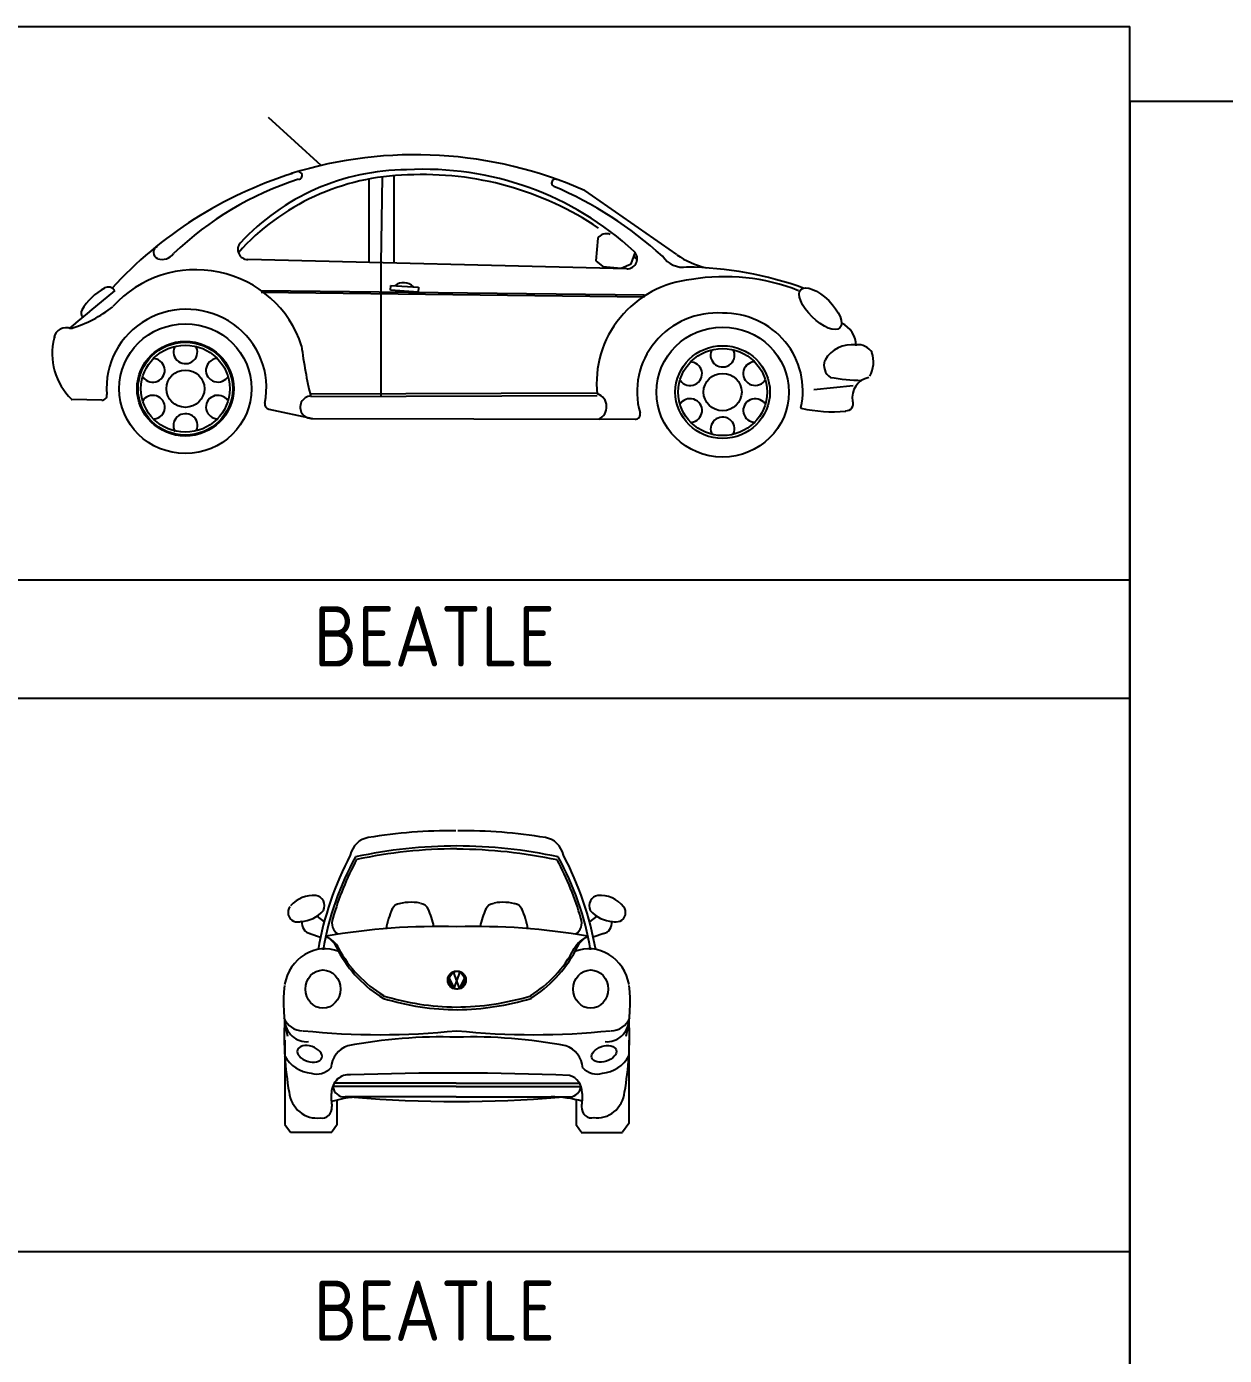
# Model space of a CAD drawing. Header units: millimetres. Extents: x 2198.5 to 2287.8, y 1208.8 to 1298.1.
# Drawn here: x 2243.37 to 2249.33, y 1291.24 to 1297.85 of the extents above; entities that cross this region are included whole.
import ezdxf

# ---------------------------------------------------------------- set-up
doc = ezdxf.new("R2010")
doc.units = ezdxf.units.MM
doc.layers.add('2', color=7, linetype='Continuous')
doc.layers.add('FACHADA', color=7, linetype='Continuous')
doc.styles.add('ARCHQUICK', font='ARCHQUIK.SHX')

# ---------------------------------------------------------------- blocks, each defined once
blk = doc.blocks.new('A$C78803F5D')
at = {"layer": 'FACHADA'}
for p, q in [((-0.6649, 0.6644), (-0.9269, 0.9038)), ((-0.3618, 0.6074), (-0.3673, 0.176)), ((-0.3016, 0.1825), (-0.3016, 0.6138)), ((-0.4267, 0.1825), (-0.4267, 0.5929)), ((0.6459, 0.5403), (1.1038, 0.2209)), ((0.7113, 0.302), (0.7018, 0.1905)), ((0.8785, 0.1757), (0.8974, 0.2303)), ((0.8556, 0.1506), (-1.0297, 0.1961)), ((-0.3673, 0.1803), (-0.3673, -0.4796)), ((0.7018, 0.1905), (0.7365, 0.1618)), ((0.7365, 0.1618), (0.8274, 0.1534)), ((0.8274, 0.1534), (0.8785, 0.1757)), ((-0.3195, 0.0437), (-0.3179, 0.0678)), ((-0.3179, 0.0678), (-0.1809, 0.059)), ((0.9435, 0.0191), (-0.9626, 0.0415)), ((0.9435, 0.0099), (-0.9626, 0.0323)), ((-0.1825, 0.0349), (-0.3195, 0.0437)), ((-0.1809, 0.059), (-0.1825, 0.0349)), ((1.9819, -0.4318), (1.7858, -0.4515)), ((-1.7567, -0.5029), (-1.9056, -0.4992)), ((-0.7195, -0.4722), (0.7066, -0.4666)), ((-0.7162, -0.4852), (0.7088, -0.4796)), ((-0.9255, -0.5475), (-0.7087, -0.594)), ((-0.7071, -0.594), (0.8973, -0.5983))]:
    blk.add_line(p, q, dxfattribs=at)
for centre, major_axis, ratio, start_param, end_param in [((-0.1964, -1.2922), (-2.0512, 0), 0.979816, 4.289246, 5.018114), ((-0.1538, -0.8431), (-1.5193, 0), 0.979816, 3.952987, 4.768964), ((-0.1788, -1.2895), (2.0521, 0), 0.979816, 1.882472, 2.410695), ((-0.2577, -0.9289), (1.6413, 0), 0.979816, 1.893208, 2.34069), ((-0.2083, -0.5118), (1.1526, 0), 0.979816, 1.594003, 2.42434), ((-0.2312, -0.4591), (1.125, 0), 0.979816, 1.578345, 2.407685), ((-0.7795, 0.6143), (-0.0201, 0), 0.979816, 1.654136, 5.096888), ((-0.158, -0.8906), (1.5408, 0), 0.979816, 0.96791, 1.620842), ((0.5009, 0.5782), (-0.019, 0), 0.979816, 4.120518, 7.544177), ((-0.2767, -1.1659), (1.9226, 0), 0.979816, 0.82153, 1.159176), ((0.7532, 0.2773), (0.0488, 0), 0.979816, 1.147341, 2.598531), ((-1.0284, 0.246), (0.051, 0), 0.979816, 2.416257, 4.687756), ((-1.4656, 0.2325), (-0.0339, 0), 0.979816, -1.085237, 1.145864), ((-1.4565, 0.2647), (-0.0689, 0), 0.979816, 1.257664, 2.526951), ((0.8568, 0.2005), (-0.051, 0), 0.979816, 1.546163, 3.946345), ((-0.1282, -0.8286), (1.4719, 0), 0.979816, 0.790102, 0.80588), ((1.1352, 0.2739), (-0.1178, 0), 0.979816, 0.538872, 1.753237), ((1.3565, 0.5738), (-0.4403, 0), 0.979816, 0.960567, 1.329096), ((-1.288, -0.394), (-0.5508, 0), 0.979816, 3.444423, 5.560159), ((1.1301, -1.5647), (-1.7595, 0), 0.979816, 4.358948, 4.698903), ((-0.2545, 0.0139), (-0.069, 0), 0.979816, 3.913057, 5.399926), ((1.2345, -0.4176), (0.5288, 0), 0.979816, 1.677521, 3.250631), ((1.3431, -0.8536), (-0.9847, 0), 0.979816, 4.330031, 4.880685), ((1.8192, -0.0482), (-0.0972, 0.0951), 0.423271, -0.010516, 6.272669), ((4.3476, -7.1831), (-9.531, 0), 0.979816, -0.884624, -0.853899), ((-1.5869, -0.213), (0.3141, 0), 0.979816, 2.090452, 2.600939), ((-1.7252, 0.0249), (-0.0358, 0), 0.979816, 3.591865, 5.253173), ((-2.1074, 0.4648), (-0.6547, 0), 0.979816, 1.879076, 2.240798), ((-1.8328, -0.0686), (-0.0267, 0), 0.979816, -0.501935, 0.785961), ((-1.3347, -0.4404), (-0.3976, 0), 0.979816, 2.940922, 6.373773), ((1.3072, -0.4611), (-0.4001, 0), 0.979816, 4.6486, 6.553885), ((1.3377, -0.4559), (0.394, 0), 0.979816, -0.220283, 1.58343), ((1.8738, -0.2303), (-0.123, 0), 0.979816, 3.118392, 4.288367), ((-1.6749, -0.2714), (-0.3282, 0), 0.979816, -0.240691, 0.783809), ((-1.9915, -0.1908), (-0.00223, 0), 0.979816, -0.180925, 3.322518), ((-1.9348, -0.201), (0.0598, 0), 0.979816, 1.149231, 2.960667), ((-1.3405, -0.2628), (0.0598, 0), 0.979816, 2.722816, 6.819381), ((1.6027, 0.0491), (2.3825, 0), 0.979816, 3.262779, 3.37256), ((1.3326, -0.2796), (0.0598, 0), 0.979816, 2.722816, 6.819381), ((1.977, -0.3792), (0.1553, 0), 0.979816, 1.447176, 2.621112), ((2.0065, -0.3078), (0.0819, 0), 0.979816, 0.537546, 1.697822), ((-1.5024, -0.3545), (0.0598, 0), 0.979816, 3.770013, 7.866579), ((-1.1785, -0.3543), (-0.0598, 0), 0.979816, -1.465974, 2.630591), ((1.1707, -0.3714), (0.0598, 0), 0.979816, 3.770013, 7.866579), ((1.4946, -0.3711), (-0.0598, 0), 0.979816, -1.465974, 2.630591), ((1.9155, -0.329), (0.0786, 0), 0.979816, 2.822343, 4.076098), ((1.9296, -0.3136), (0.1539, 0), 0.979816, -0.488441, 0.326572), ((-1.3404, -0.446), (-0.0947, 0), 0.979816, 3.141593, 9.424778), ((1.3328, -0.4628), (-0.0947, 0), 0.979816, 3.141593, 9.424778), ((2.0445, 0.5771), (-1.0021, 0), 0.979816, 1.394546, 1.5514), ((2.0816, -0.4893), (-0.1037, 0), 0.979816, -1.358298, 0.18156), ((-1.9055, -0.4967), (-0.00179, 0.00179), 1, 1.559012, 2.330052), ((-1.756, -0.4779), (-0.0255, 0), 0.979816, 1.545182, 3.23218), ((-1.5022, -0.5378), (-0.0598, 0), 0.979816, 1.675618, 5.772184), ((-1.1784, -0.5375), (0.0598, 0), 0.979816, 0.628421, 4.724986), ((-0.9201, -0.523), (-0.0255, 0), 0.979816, -0.20067, 1.354941), ((-0.7123, -0.5382), (0.0572, 0), 0.979816, 1.632809, 4.77637), ((0.6853, -0.5358), (-0.0704, 0), 0.979816, 2.025698, 4.345215), ((1.1709, -0.5546), (-0.0598, 0), 0.979816, 1.675618, 5.772184), ((1.4948, -0.5543), (0.0598, 0), 0.979816, 0.628421, 4.724986), ((1.9464, -0.5201), (-0.0367, 0), 0.979816, 1.562554, 3.488146), ((-1.3402, -0.6292), (0.0598, 0), 0.979816, -0.418777, 3.677789), ((0.8973, -0.5733), (0.0255, 0), 0.979816, 4.709674, 6.582805), ((1.3329, -0.646), (0.0598, 0), 0.979816, -0.418777, 3.677789), ((1.7247, -0.5408), (0.00255, 0), 0.979816, 2.921309, 4.486548), ((1.8801, 0.1219), (-0.6965, 0), 0.979816, 1.344955, 1.664605), ((1.9461, -0.5565), (-0.000265, 0.000265), 1, -0.79381, 2.364606)]:
    blk.add_ellipse(centre, major_axis=major_axis, ratio=ratio, start_param=start_param, end_param=end_param, dxfattribs=at)
for centre, major_axis in [((-1.3404, -0.446), (0.3294, 0)), ((-1.3404, -0.446), (0.2354, 0)), ((1.3328, -0.4628), (0.3297, 0)), ((-1.3404, -0.446), (0.2404, 0)), ((-1.3404, -0.446), (0.2209, 0)), ((1.3328, -0.4628), (0.2354, 0)), ((1.3328, -0.4628), (0.2209, 0))]:
    blk.add_ellipse(centre, major_axis=major_axis, ratio=0.979816, dxfattribs=at)
blk = doc.blocks.new('A$C1C7910BE')
at = {"layer": 'FACHADA'}
for p, q in [((-0.7074, 0.1613), (-0.6705, 0.1343)), ((0.6857, 0.1613), (0.6489, 0.1343)), ((-0.7418, 0.076), (-0.6886, 0.0564)), ((0.7202, 0.076), (0.6669, 0.0564)), ((0.0017, -0.1964), (-0.0273, -0.1151)), ((-0.0239, -0.1964), (0.0065, -0.1151)), ((-0.0477, -0.1502), (-0.0239, -0.1964)), ((0.0258, -0.1487), (0.0017, -0.1964)), ((-0.867, -0.4557), (-0.867, -0.8751)), ((0.8453, -0.4557), (0.8453, -0.87)), ((-0.0144, -0.6853), (-0.6289, -0.6853)), ((-0.0144, -0.6687), (-0.6208, -0.6687)), ((-0.0144, -0.6687), (0.5992, -0.6687)), ((-0.0144, -0.6853), (0.6072, -0.6853)), ((-0.6055, -0.8751), (-0.6055, -0.7525)), ((-0.0144, -0.7375), (-0.5664, -0.7375)), ((-0.0144, -0.7375), (0.555, -0.7375)), ((0.5838, -0.8803), (0.5838, -0.7516)), ((-0.867, -0.8751), (-0.8391, -0.9133)), ((-0.8391, -0.9133), (-0.6334, -0.9133)), ((-0.6055, -0.8751), (-0.6334, -0.9133)), ((0.6079, -0.9133), (0.5838, -0.8803)), ((0.6085, -0.9145), (0.8139, -0.9145)), ((0.8453, -0.87), (0.8137, -0.9133))]:
    blk.add_line(p, q, dxfattribs=at)
for centre, major_axis, ratio, start_param, end_param in [((-0.437, 0.4368), (0, 0.1168), 0.918667, 0.136651, 1.325825), ((-0.0517, -2.2679), (0, 2.8537), 0.918667, -0.013969, 0.153144), ((0.03, -2.2679), (0, 2.8537), 0.918667, -0.153144, 0.013969), ((0.4153, 0.4368), (0, 0.1168), 0.918667, -1.325825, -0.136651), ((0.6535, -0.2852), (0, 1.5012), 0.918667, 1.047436, 1.383805), ((-0.005, -2.3472), (0, 2.858), 0.918667, 0.002193, 0.195586), ((-0.005, -2.3613), (0, 2.858), 0.918667, 0.002193, 0.193284), ((-0.0167, -2.3472), (0, 2.858), 0.918667, -0.195586, -0.002193), ((-0.0167, -2.3634), (0, 2.858), 0.918667, -0.193763, -0.002193), ((-0.6751, -0.2852), (0, 1.5012), 0.918667, -1.383805, -1.047436), ((0.5518, -0.2467), (0, 1.3577), 0.918667, 1.026478, 1.392653), ((0.5648, -0.2467), (0, 1.3577), 0.918667, 1.037515, 1.273117), ((-0.5865, -0.2467), (0, 1.3577), 0.918667, -1.273726, -1.039467), ((-0.5735, -0.2467), (0, 1.3577), 0.918667, -1.392653, -1.026478), ((-0.7247, 0.0907), (0, 0.1742), 0.918667, -0.074667, 0.786429), ((0.7044, 0.1008), (0, 0.1642), 0.918667, -0.860748, 0.087948), ((-0.8098, 0.1789), (0, 0.0445), 0.918667, 0.855351, 2.795362), ((-0.716, 0.2136), (0, 0.0509), 0.918667, 4.22215, 6.213694), ((-0.2883, 0.169), (0, 0.0562), 0.918667, 0.097829, 1.077437), ((-0.2384, -0.0551), (0, 0.286), 0.918667, -0.169646, 0.28372), ((-0.1974, 0.169), (0, 0.0562), 0.918667, -1.077437, -0.097829), ((0.1776, 0.169), (0, 0.0562), 0.918667, 0.097829, 1.077437), ((0.2186, -0.0551), (0, 0.286), 0.918667, -0.28372, 0.169646), ((0.2686, 0.169), (0, 0.0562), 0.918667, -1.077437, -0.097829), ((0.6944, 0.2136), (0, 0.0509), 0.918667, 0.069492, 2.061035), ((0.7881, 0.1789), (0, 0.0445), 0.918667, 3.487823, 5.427834), ((-0.8034, 0.1981), (0, 0.0649), 0.918667, 2.795362, 3.487823), ((-0.7916, 0.3121), (0, 0.1766), 0.918667, 3.177759, 3.945642), ((-0.7343, 0.1277), (0, 0.0523), 0.918667, 1.419695, 2.994335), ((-0.5756, 0.1272), (0, 0.0616), 0.918667, 1.165798, 2.657917), ((-0.0316, 0.0309), (0, 0.3671), 0.918667, 1.099776, 1.382165), ((-0.4541, 0.0309), (0, 0.3671), 0.918667, -1.353452, -1.099776), ((0.4343, 0.0309), (0, 0.3671), 0.918667, 1.099776, 1.353452), ((0.0118, 0.0309), (0, 0.3671), 0.918667, -1.382165, -1.099776), ((0.5539, 0.1272), (0, 0.0616), 0.918667, 3.625268, 5.117387), ((0.7699, 0.3121), (0, 0.1766), 0.918667, 2.337543, 3.105426), ((0.7126, 0.1277), (0, 0.0523), 0.918667, 3.28885, 4.86349), ((0.7804, 0.2064), (0, 0.0732), 0.918667, 2.874083, 3.468081), ((-0.1055, -3.7275), (0, 3.8376), 0.918667, -0.026879, 0.158222), ((0.0838, -3.7275), (0, 3.8376), 0.918667, -0.158222, 0.026879), ((-0.668, -0.2227), (0, 0.2219), 0.918667, -0.349487, 1.372286), ((-0.7213, -0.0687), (0, 0.1447), 0.918667, -1.18409, -0.43995), ((-0.7114, -0.0733), (0, 0.1447), 0.918667, -1.029611, -0.373357), ((-0.0878, 0.3382), (0, 0.6514), 0.918667, 2.108286, 2.638229), ((0.0706, 0.3162), (0, 0.6314), 0.918667, 3.654021, 4.188425), ((0.6883, -0.0737), (0, 0.1447), 0.918667, 0.361891, 1.043825), ((0.6996, -0.0687), (0, 0.1447), 0.918667, 0.43995, 1.18409), ((0.6463, -0.2227), (0, 0.2219), 0.918667, -1.372286, 0.349487), ((-0.0878, 0.3233), (0, 0.6514), 0.918667, 2.108286, 2.638229), ((0.0489, 0.3382), (0, 0.6751), 0.918667, 3.662851, 4.170219), ((-0.6772, -0.2011), (0, 0.095), 0.918667, -1.570796, 4.712389), ((-0.0146, -0.1564), (0, 0.0447), 0.918667, 4.712389, 10.995574), ((-0.0071, -0.1564), (0, 0.0447), 0.918667, 4.712389, 10.995574), ((0.6555, -0.2011), (0, 0.095), 0.918667, -1.570796, 4.712389), ((-0.2877, -0.2699), (0, 0.6375), 0.918667, 1.433956, 1.834552), ((0.266, -0.2699), (0, 0.6375), 0.918667, 4.448633, 4.849229), ((-0.0035, 1.2001), (0, 1.4905), 0.918667, 2.865678, 3.133585), ((-0.0039, 1.1847), (0, 1.4883), 0.918667, 2.865579, 3.139125), ((-0.0223, 1.2675), (0, 1.5579), 0.918667, 3.147111, 3.410924), ((-0.023, 1.258), (0, 1.5617), 0.918667, 3.152584, 3.410769), ((0.4687, -0.4381), (0, 1.457), 0.918667, 1.516988, 1.760865), ((-0.7805, -0.2994), (0, 0.1086), 0.918667, 1.990762, 3.16488), ((-0.7599, -0.3445), (0, 0.1182), 0.918667, 1.641489, 3.240173), ((0.7383, -0.3445), (0, 0.1182), 0.918667, 3.043012, 4.641696), ((0.7588, -0.2994), (0, 0.1086), 0.918667, 3.118305, 4.292423), ((-0.4904, -0.4381), (0, 1.457), 0.918667, 4.52232, 4.766197), ((-0.3931, 3.9012), (0, 4.3293), 0.918667, 3.045298, 3.237887), ((-0.0897, -3.3222), (0, 2.883), 0.918667, -0.029538, 0.175898), ((0.0676, -3.3263), (0, 2.8871), 0.918667, -0.175825, 0.029832), ((0.3714, 3.9012), (0, 4.3293), 0.918667, 3.045298, 3.237887), ((-0.5233, -0.6044), (0, 0.125), 0.918667, 0.263666, 1.487664), ((0.5016, -0.6044), (0, 0.125), 0.918667, -1.487664, -0.263666), ((0.7213, -0.5235), (0.0605, 0.0198), 0.603282, 3.100258439394069, 9.383443746573654), ((-0.726, -0.4411), (0, 0.1786), 0.918667, 2.101367, 3.082538), ((-0.7079, -0.514), (0, 0.1096), 0.918667, 2.861374, 3.912285), ((0.6862, -0.514), (0, 0.1096), 0.918667, 2.3709, 3.421811), ((0.7044, -0.4411), (0, 0.1786), 0.918667, 3.200647, 4.181818), ((-0.5499, -0.7202), (0, 0.0928), 0.918667, -0.116844, 1.541109), ((-0.0295, -17.8858), (0, 17.2668), 0.918667, -0.036575, 0.032186), ((0.5282, -0.7202), (0, 0.0928), 0.918667, -1.541109, -0.264938), ((-0.7096, -0.6931), (0, 0.1495), 0.918667, 1.706904, 3.278981), ((-0.3889, -0.7385), (0, 0.2689), 0.918667, 1.492381, 1.747467), ((-0.5715, -0.6759), (0, 0.0619), 0.918667, 1.72295, 3.232038), ((0.5486, -0.6729), (0, 0.0649), 0.918667, 3.248232, 4.521493), ((0.3672, -0.7385), (0, 0.2689), 0.918667, 4.535719, 4.790804), ((0.6899, -0.6943), (0, 0.1472), 0.918667, 2.985359, 4.582696), ((-0.6806, -0.7894), (0, 0.053), 0.918667, 2.930178, 4.781687), ((-0.4752, -1.4124), (0, 0.6749), 0.918667, -0.010203, 0.259035), ((-0.0146, 6.5986), (0, 7.3588), 0.918667, 3.06644, 3.217559), ((0.4577, -1.4124), (0, 0.6749), 0.918667, -0.25392, 0), ((0.6585, -0.7888), (0, 0.0532), 0.918667, 1.506958, 3.42934)]:
    blk.add_ellipse(centre, major_axis=major_axis, ratio=ratio, start_param=start_param, end_param=end_param, dxfattribs=at)
at = {"layer": 'FACHADA', "extrusion": (0, 0, -1)}
blk.add_ellipse((-0.743, -0.5235), major_axis=(-0.0605, 0.0198), ratio=0.603282, start_param=3.100258439394069, end_param=9.383443746573654, dxfattribs=at)

msp = doc.modelspace()

# ---------------------------------------------------------------- linework, layer by layer
at = {"color": 1}
msp.add_lwpolyline([(2248.8627, 1297.4813), (2248.8627, 1267.7813), (2269.8627, 1267.7813), (2269.8627, 1297.4813)], close=True, dxfattribs=at)
at = {"layer": '2', "color": 4}
for p, q in [((2242.1427, 1297.8532), (2245.5027, 1297.8532)), ((2245.5027, 1297.8532), (2248.8627, 1297.8532)), ((2248.8627, 1267.7813), (2248.8627, 1297.8532)), ((2242.1427, 1295.1014), (2245.5027, 1295.1014)), ((2245.5027, 1295.1014), (2248.8627, 1295.1014)), ((2242.1427, 1294.5119), (2245.5027, 1294.5119)), ((2245.5027, 1294.5119), (2248.8627, 1294.5119)), ((2242.1427, 1291.7601), (2245.5027, 1291.7601)), ((2245.5027, 1291.7601), (2248.8627, 1291.7601))]:
    msp.add_line(p, q, dxfattribs=at)

# ---------------------------------------------------------------- block references
at = {"layer": 'FACHADA'}
for name, p in [('A$C78803F5D', (2245.5033, 1296.4978)), ('A$C1C7910BE', (2245.5244, 1293.2661))]:
    msp.add_blockref(name, p, dxfattribs=at)

# ---------------------------------------------------------------- texts
at = {"layer": '2', "style": 'ARCHQUICK'}
for p in [(2244.8021, 1294.6699), (2244.8021, 1291.3152)]:
    msp.add_text('BEATLE', height=0.3, dxfattribs=at).set_placement(p)

doc.saveas('drawing.dxf')
